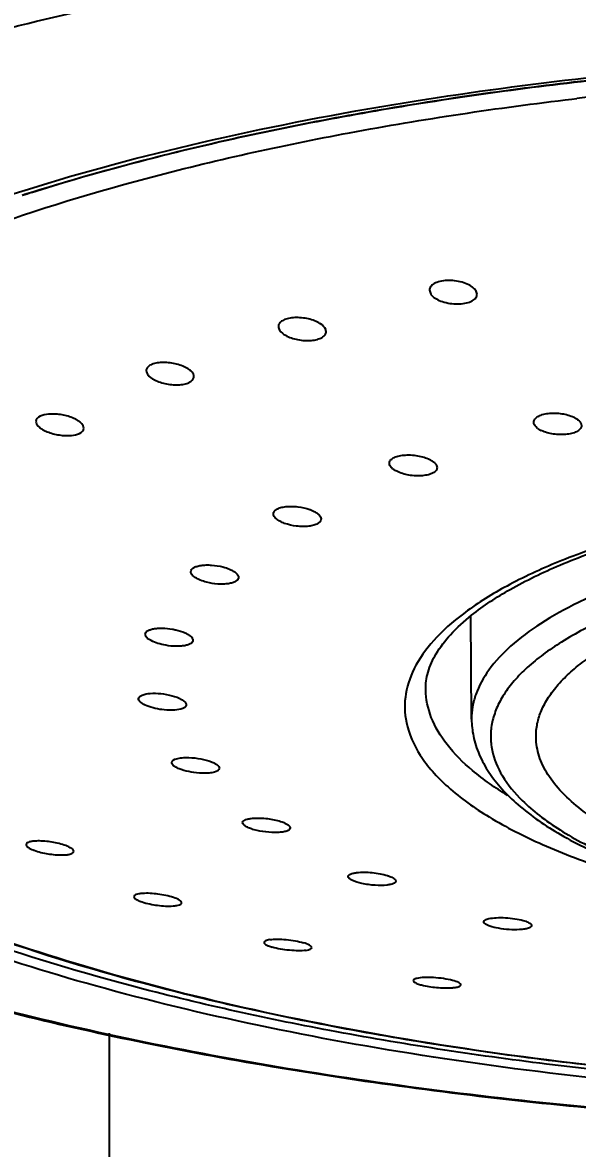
# Model space of a CAD drawing. Header units: millimetres. Extents: x 601 to 1195, y -13 to 407.
# Drawn here: x 696.4 to 701.64, y 252.81 to 263.43 of the extents above; entities that cross this region are included whole.
import ezdxf

# ---------------------------------------------------------------- set-up
doc = ezdxf.new("R2010")
doc.units = ezdxf.units.MM
doc.header["$LTSCALE"] = 0.1
doc.layers.add('DIM', color=3, linetype='Continuous')
doc.styles.get("Standard").update_dxf_attribs({"font": 'arial.ttf'})
doc.dimstyles.new('ISO-25', dxfattribs={"dimtxt": 2.5, "dimasz": 2.5, "dimexe": 1.25, "dimexo": 0.625, "dimtad": 1, "dimlfac": 1.666667, "dimtxsty": 'Standard', "dimcen": 2.5, "dimadec": 0, "dimazin": 0, "dimtfac": 1, "dimtmove": 0, "dimatfit": 3, "dimfxl": 0, "dimarcsym": 0})

# ---------------------------------------------------------------- blocks, each defined once
blk = doc.blocks.new('*D4')
at = {"layer": 'Defpoints', "color": 0}
for p in [(661.048, 374.954), (706.218, 374.954), (672.827, 112.512)]:
    blk.add_point(p, dxfattribs=at)
at = {"layer": 'DIM', "color": 0, "lineweight": -2}
for p, q in [((705.593, 374.954), (659.798, 374.954)), ((661.048, 115.012), (661.048, 372.454)), ((672.202, 112.512), (659.798, 112.512))]:
    blk.add_line(p, q, dxfattribs=at)
at = {"layer": 'DIM', "color": 0}
for points in [[(660.632, 372.454), (661.465, 372.454), (661.048, 374.954)], [(660.632, 115.012), (661.465, 115.012), (661.048, 112.512)]]:
    blk.add_solid(points, dxfattribs=at)
at = {"layer": 'DIM', "color": 0, "insert": (658.921, 243.733), "char_height": 2.5, "attachment_point": 5, "rotation": 90}
blk.add_mtext('437,4', dxfattribs=at)

msp = doc.modelspace()

# ---------------------------------------------------------------- linework, layer by layer
for p, q in [((701.5838, 262.7044), (701.6282, 262.7097)), ((698.1761, 262.283), (698.1999, 262.2885)), ((698.2057, 262.2856), (698.1819, 262.2801)), ((700.2383, 260.9022), (700.2513, 260.8645)), ((700.6883, 260.8636), (700.6753, 260.9012)), ((700.6368, 256.857), (700.6284, 257.8298)), ((697.496, 257.0445), (697.4954, 257.0498)), ((697.9449, 256.9987), (697.9454, 256.9934)), ((697.2183, 253.8957), (697.2183, 213.7941))]:
    msp.add_line(p, q)
for centre, radius, start, end in [((705.9523, 226.0143), 36.9493, 94.20106, 96.72061), ((702.2163, 243.6814), 19.0267, 107.53365, 107.80896), ((702.1913, 243.696), 19.0027, 107.4655, 107.74151), ((699.0773, 260.3827), 0.2426, 56.49407, 60.46356), ((699.0011, 260.6881), 0.2427, 236.49573, 240.49688), ((697.8057, 259.9135), 0.2924, 60.56224, 62.76819), ((697.779, 260.317), 0.2925, 240.59211, 242.77047), ((701.4629, 256.865), 0.8261, 180.55309, 191.68632), ((696.6543, 256.0111), 0.4156, 248.59753, 249.77967)]:
    msp.add_arc(centre, radius, start, end)
for points, knots in [([(689.1186, 260.1599), (689.1848, 260.3487), (689.3765, 260.7302), (689.7964, 261.261), (690.3549, 261.7733), (691.0472, 262.2641), (691.868, 262.7305), (692.8107, 263.1689), (693.8678, 263.5757), (695.4678, 264.0875), (697.6901, 264.6139), (700.5678, 265.0579), (703.6374, 265.3159), (705.7377, 265.3577), (706.8003, 265.3454)], [0, 0, 0, 0, 0.0313867, 0.066322, 0.105665, 0.1498956, 0.1992055, 0.253584, 0.3128737, 0.3768004, 0.5170304, 0.6706668, 0.8332699, 1, 1, 1, 1]), ([(705.6503, 252.9932), (704.5604, 253.0058), (702.4238, 253.1011), (699.3358, 253.4545), (696.9155, 253.923), (695.1474, 254.4008), (693.9643, 254.7904), (692.8982, 255.2174), (691.9587, 255.6779), (691.1543, 256.1677), (690.4921, 256.683), (689.9779, 257.2208), (689.6173, 257.7789), (689.4185, 258.355), (689.3913, 258.9407), (689.5375, 259.5212), (689.8487, 260.0852), (690.3156, 260.6294), (690.9322, 261.152), (691.6929, 261.65), (692.591, 262.12), (693.6185, 262.558), (695.2051, 263.1131), (697.4447, 263.6845), (700.3748, 264.1678), (703.5264, 264.4504), (705.6899, 264.4973), (706.7863, 264.4846)], [0, 0, 0, 0, 0.0870175, 0.1705775, 0.2479458, 0.2835459, 0.31674, 0.3473273, 0.3751623, 0.4001722, 0.4223843, 0.4419695, 0.4593049, 0.4750289, 0.4900548, 0.5054502, 0.5221997, 0.5410308, 0.5623937, 0.5865193, 0.6134745, 0.6432146, 0.675616, 0.7475875, 0.8273899, 0.9124691, 1, 1, 1, 1]), ([(698.1999, 262.2885), (698.8467, 262.4376), (700.1943, 262.6948), (702.2849, 262.9591), (704.4711, 263.1099), (705.9551, 263.1324), (706.703, 263.1237)], [0, 0, 0, 0, 0.232567, 0.4802604, 0.7379113, 1, 1, 1, 1]), ([(706.7045, 263.1167), (705.2224, 263.1339), (703.0296, 263.046), (700.199, 262.6899), (698.852, 262.4339), (698.2057, 262.2856)], [0, 0, 0, 0, 0.5197195, 0.7674636, 1, 1, 1, 1]), ([(700.1139, 262.6874), (701.18, 262.8568), (703.3754, 263.0972), (705.5823, 263.1588), (706.708, 263.1458)], [0, 0, 0, 0, 0.4895143, 1, 1, 1, 1]), ([(692.181, 257.8211), (692.1545, 257.9497), (692.1309, 258.2151), (692.1935, 258.6168), (692.3525, 259.0126), (692.6043, 259.3992), (692.9457, 259.7752), (693.374, 260.1392), (693.8864, 260.4894), (694.4799, 260.8241), (695.1508, 261.1411), (696.177, 261.5512), (697.6249, 261.9977), (699.533, 262.419), (700.8817, 262.6207), (701.5838, 262.7044)], [0, 0, 0, 0, 0.0344665, 0.0691783, 0.1057619, 0.145594, 0.1896666, 0.2386196, 0.2928085, 0.352375, 0.4173025, 0.4874488, 0.6423392, 0.8143781, 1, 1, 1, 1]), ([(693.952, 260.8314), (694.3495, 261.0477), (695.2319, 261.4498), (696.6877, 261.9482), (698.3372, 262.3716), (699.5046, 262.5906), (700.1139, 262.6874)], [0, 0, 0, 0, 0.2100969, 0.4489511, 0.7135998, 1, 1, 1, 1]), ([(696.4841, 261.8241), (696.6183, 261.8665), (697.1775, 262.0365), (697.7438, 262.1829), (698.1761, 262.283)], [0, 0, 0, 0, 0.240694, 1, 1, 1, 1]), ([(698.1819, 262.2801), (698.0341, 262.246), (697.4653, 262.1096), (696.9013, 261.9527), (696.488, 261.8227)], [0, 0, 0, 0, 0.2592362, 1, 1, 1, 1]), ([(700.6561, 260.9226), (700.6421, 260.935), (700.6071, 260.9567), (700.546, 260.9791), (700.4766, 260.9923), (700.4057, 260.995), (700.3403, 260.9868), (700.2869, 260.9684), (700.2489, 260.9409), (700.2383, 260.914), (700.2383, 260.9021)], [0, 0, 0, 0, 0.1185493, 0.2591551, 0.4126036, 0.5669666, 0.7095854, 0.8300824, 0.9242412, 1, 1, 1, 1]), ([(700.2513, 260.8645), (700.2526, 260.8626), (700.2584, 260.855), (700.2651, 260.848), (700.2706, 260.8432)], [0, 0, 0, 0, 0.2354962, 1, 1, 1, 1]), ([(700.2706, 260.8432), (700.2845, 260.8308), (700.3195, 260.8091), (700.3806, 260.7867), (700.45, 260.7735), (700.5209, 260.7708), (700.5864, 260.779), (700.6398, 260.7974), (700.6778, 260.8249), (700.6883, 260.8517), (700.6883, 260.8636)], [0, 0, 0, 0, 0.1185464, 0.2591464, 0.4125954, 0.5669629, 0.7095887, 0.8300911, 0.924249, 1, 1, 1, 1]), ([(700.6753, 260.9012), (700.6741, 260.9031), (700.6683, 260.9108), (700.6615, 260.9177), (700.6561, 260.9226)], [0, 0, 0, 0, 0.2354469, 1, 1, 1, 1]), ([(705.7286, 253.2384), (704.4951, 253.2526), (702.6703, 253.3522), (700.3027, 253.6522), (698.651, 253.9489), (697.1252, 254.3151), (695.7501, 254.7447), (694.5478, 255.2307), (693.5368, 255.7649), (692.7318, 256.3411), (692.1433, 256.9531), (691.8376, 257.5108), (691.7325, 257.9551), (691.7183, 258.2814), (691.7667, 258.6071), (691.919, 259.0514), (692.2823, 259.6023), (692.9307, 260.2045), (693.4622, 260.5525), (693.7586, 260.7232)], [0, 0, 0, 0, 0.1937956, 0.2865835, 0.3748176, 0.4572884, 0.5329496, 0.6009434, 0.6607419, 0.7122019, 0.7558372, 0.793153, 0.8103609, 0.8271853, 0.8441552, 0.8617809, 0.900601, 0.9462744, 1, 1, 1, 1]), ([(699.1969, 260.5938), (699.1618, 260.6138), (699.101, 260.6334), (699.0282, 260.6428), (698.9848, 260.644), (698.9443, 260.6421), (698.8989, 260.6348), (698.854, 260.6176), (698.8225, 260.5928), (698.8142, 260.5697), (698.8142, 260.5594)], [0, 0, 0, 0, 0.284967, 0.4403605, 0.5168778, 0.5908086, 0.7260645, 0.8387763, 0.9271798, 1, 1, 1, 1]), ([(698.8142, 260.5594), (698.8142, 260.553), (698.8206, 260.5219), (698.8466, 260.4994), (698.8671, 260.4857)], [0, 0, 0, 0, 0.2055003, 1, 1, 1, 1]), ([(698.8815, 260.4769), (698.9167, 260.4569), (698.9775, 260.4374), (699.0502, 260.4279), (699.0937, 260.4268), (699.1342, 260.4287), (699.1795, 260.436), (699.2244, 260.4532), (699.2558, 260.4779), (699.2642, 260.501), (699.2642, 260.5114)], [0, 0, 0, 0, 0.2850386, 0.4404357, 0.5169494, 0.590874, 0.7261127, 0.8388059, 0.9271932, 1, 1, 1, 1]), ([(699.2642, 260.5114), (699.2642, 260.5177), (699.2578, 260.5488), (699.2318, 260.5714), (699.2113, 260.585)], [0, 0, 0, 0, 0.2054785, 1, 1, 1, 1]), ([(697.9395, 260.1735), (697.9038, 260.1919), (697.8439, 260.2103), (697.7624, 260.2208), (697.7019, 260.2209), (697.6482, 260.2129), (697.6054, 260.1974), (697.5753, 260.1747), (697.5674, 260.153), (697.5674, 260.1434)], [0, 0, 0, 0, 0.2931519, 0.449642, 0.5994992, 0.7331632, 0.8436671, 0.9295724, 1, 1, 1, 1]), ([(697.5674, 260.1434), (697.5673, 260.1283), (697.5805, 260.1039), (697.6074, 260.0796), (697.6254, 260.0678), (697.6354, 260.0622)], [0, 0, 0, 0, 0.4144246, 0.6855816, 1, 1, 1, 1]), ([(697.6452, 260.0569), (697.6809, 260.0385), (697.7408, 260.0201), (697.8223, 260.0096), (697.8828, 260.0096), (697.9365, 260.0175), (697.9793, 260.033), (698.0094, 260.0557), (698.0173, 260.0774), (698.0174, 260.087)], [0, 0, 0, 0, 0.2931563, 0.449649, 0.5995105, 0.7331784, 0.8436839, 0.9295844, 1, 1, 1, 1]), ([(698.0174, 260.087), (698.0174, 260.1021), (698.0043, 260.1265), (697.9774, 260.1507), (697.9594, 260.1625), (697.9494, 260.1682)], [0, 0, 0, 0, 0.4144582, 0.685606, 1, 1, 1, 1]), ([(696.8717, 259.6983), (696.8358, 259.713), (696.7789, 259.7279), (696.7007, 259.7352), (696.623, 259.7349), (696.5281, 259.7096), (696.528, 259.6645)], [0, 0, 0, 0, 0.3174639, 0.4793641, 0.6311959, 1, 1, 1, 1]), ([(696.528, 259.6645), (696.528, 259.6497), (696.5416, 259.626), (696.5686, 259.6024), (696.5868, 259.5907), (696.5969, 259.5851)], [0, 0, 0, 0, 0.4081799, 0.6811473, 1, 1, 1, 1]), ([(696.9092, 259.6805), (696.9063, 259.6821), (696.8941, 259.6886), (696.8815, 259.6943), (696.8717, 259.6983)], [0, 0, 0, 0, 0.2397377, 1, 1, 1, 1]), ([(696.978, 259.6012), (696.978, 259.6159), (696.9644, 259.6397), (696.9375, 259.6632), (696.9193, 259.6749), (696.9092, 259.6805)], [0, 0, 0, 0, 0.4082154, 0.6811708, 1, 1, 1, 1]), ([(701.2234, 259.6575), (701.2234, 259.6674), (701.2319, 259.6896), (701.2625, 259.7136), (701.3065, 259.7313), (701.3616, 259.7419), (701.4236, 259.7446), (701.5062, 259.7375), (701.5671, 259.7214), (701.6029, 259.7037)], [0, 0, 0, 0, 0.0706716, 0.1585969, 0.2715606, 0.4072541, 0.5581401, 0.7141868, 1, 1, 1, 1]), ([(701.6029, 259.7037), (701.6059, 259.7023), (701.6168, 259.6966), (701.6274, 259.6901), (701.6347, 259.6848)], [0, 0, 0, 0, 0.2645005, 1, 1, 1, 1]), ([(701.6347, 259.6848), (701.6406, 259.6805), (701.6589, 259.6656), (701.6734, 259.6425), (701.6734, 259.6258)], [0, 0, 0, 0, 0.3029617, 1, 1, 1, 1]), ([(696.5969, 259.5851), (696.5998, 259.5835), (696.612, 259.577), (696.6246, 259.5713), (696.6343, 259.5674)], [0, 0, 0, 0, 0.2397793, 1, 1, 1, 1]), ([(696.6343, 259.5674), (696.6703, 259.5527), (696.7271, 259.5377), (696.8053, 259.5305), (696.8831, 259.5308), (696.978, 259.5561), (696.978, 259.6012)], [0, 0, 0, 0, 0.3174503, 0.4793483, 0.6311821, 1, 1, 1, 1]), ([(701.262, 259.5985), (701.2562, 259.6028), (701.2379, 259.6177), (701.2234, 259.6408), (701.2234, 259.6575)], [0, 0, 0, 0, 0.302701, 1, 1, 1, 1]), ([(701.262, 259.5985), (701.2644, 259.5968), (701.2745, 259.5898), (701.2853, 259.5838), (701.2937, 259.5796)], [0, 0, 0, 0, 0.2354655, 1, 1, 1, 1]), ([(701.6734, 259.6258), (701.6734, 259.6159), (701.6649, 259.5936), (701.6342, 259.5696), (701.5902, 259.5519), (701.5351, 259.5414), (701.473, 259.5387), (701.3905, 259.5458), (701.3295, 259.5619), (701.2937, 259.5796)], [0, 0, 0, 0, 0.0706679, 0.1586181, 0.2716167, 0.4073293, 0.5582291, 0.7143064, 1, 1, 1, 1]), ([(699.8609, 259.2703), (699.8609, 259.2798), (699.8696, 259.3015), (699.9007, 259.3238), (699.9449, 259.3397), (700.0003, 259.3485), (700.0625, 259.3495), (700.1265, 259.3426), (700.187, 259.3285), (700.2248, 259.314), (700.2417, 259.3055)], [0, 0, 0, 0, 0.0683659, 0.1547371, 0.2672276, 0.4032559, 0.554945, 0.7119158, 0.8637072, 1, 1, 1, 1]), ([(699.93, 259.1944), (699.9199, 259.1995), (699.9016, 259.2102), (699.8744, 259.2325), (699.8608, 259.2558), (699.8609, 259.2703)], [0, 0, 0, 0, 0.3192696, 0.5916168, 1, 1, 1, 1]), ([(700.2417, 259.3055), (700.2519, 259.3004), (700.2701, 259.2897), (700.2973, 259.2674), (700.3109, 259.244), (700.3108, 259.2296)], [0, 0, 0, 0, 0.3195657, 0.5917324, 1, 1, 1, 1]), ([(700.3108, 259.2296), (700.3108, 259.22), (700.3021, 259.1984), (700.271, 259.1761), (700.2268, 259.1602), (700.1714, 259.1514), (700.1092, 259.1504), (700.0266, 259.1593), (699.9658, 259.1764), (699.93, 259.1944)], [0, 0, 0, 0, 0.0684003, 0.1548334, 0.2674448, 0.4035961, 0.5553907, 0.7125231, 1, 1, 1, 1]), ([(705.781, 259.0952), (705.2437, 259.0823), (704.4515, 259.0284), (703.4285, 258.8811), (702.723, 258.7397), (702.0784, 258.5681), (701.5053, 258.3693), (701.0136, 258.1469), (700.7244, 257.9726), (700.598, 257.8808)], [0, 0, 0, 0, 0.299328, 0.4413873, 0.5755167, 0.699817, 0.8126996, 0.9129706, 1, 1, 1, 1]), ([(700.6354, 257.8369), (700.7495, 257.9282), (701.0193, 258.1031), (701.4887, 258.3278), (702.0496, 258.5313), (702.6903, 258.7085), (703.3982, 258.8551), (704.433, 259.0085), (705.2363, 259.0643), (705.7819, 259.0776)], [0, 0, 0, 0, 0.0817478, 0.1789699, 0.2905915, 0.4150653, 0.5505056, 0.6947413, 1, 1, 1, 1]), ([(698.7668, 258.7931), (698.7668, 258.8013), (698.7739, 258.8199), (698.8, 258.8395), (698.8375, 258.8539), (698.8851, 258.8626), (698.9398, 258.8651), (699.0165, 258.8601), (699.0742, 258.8476), (699.1104, 258.8345)], [0, 0, 0, 0, 0.0657707, 0.1476823, 0.2544196, 0.3849075, 0.5333131, 0.6914126, 1, 1, 1, 1]), ([(699.1104, 258.8345), (699.1135, 258.8334), (699.1253, 258.829), (699.1369, 258.824), (699.1453, 258.8199)], [0, 0, 0, 0, 0.2595921, 1, 1, 1, 1]), ([(699.1453, 258.8199), (699.1557, 258.8148), (699.1745, 258.8041), (699.2023, 258.7823), (699.2168, 258.7593), (699.2168, 258.745)], [0, 0, 0, 0, 0.3245483, 0.5991864, 1, 1, 1, 1]), ([(698.8731, 258.7036), (698.8581, 258.709), (698.8306, 258.721), (698.7905, 258.7456), (698.7668, 258.7745), (698.7668, 258.7931)], [0, 0, 0, 0, 0.3334624, 0.6145455, 1, 1, 1, 1]), ([(699.2168, 258.745), (699.2168, 258.7368), (699.2097, 258.7182), (699.1835, 258.6986), (699.1461, 258.6842), (699.0985, 258.6755), (699.0438, 258.673), (698.967, 258.678), (698.9094, 258.6905), (698.8731, 258.7036)], [0, 0, 0, 0, 0.0657812, 0.1477205, 0.2544397, 0.3849305, 0.5333648, 0.691446, 1, 1, 1, 1]), ([(703.1027, 258.4466), (702.9202, 258.4046), (702.5725, 258.3144), (702.0848, 258.1525), (701.6582, 257.9717), (701.2988, 257.7745), (701.0112, 257.5631), (700.799, 257.3396), (700.6858, 257.1373), (700.643, 256.9757), (700.6365, 256.8962), (700.6369, 256.857)], [0, 0, 0, 0, 0.1808214, 0.3466612, 0.4959442, 0.6276905, 0.7417653, 0.8393036, 0.9233756, 0.9621857, 1, 1, 1, 1]), ([(697.9885, 258.2476), (697.9885, 258.2546), (697.9942, 258.2702), (698.0157, 258.2873), (698.0468, 258.3001), (698.0868, 258.3085), (698.1337, 258.3123), (698.2027, 258.3107), (698.2554, 258.3023), (698.29, 258.2934)], [0, 0, 0, 0, 0.0637199, 0.1419994, 0.2437984, 0.369452, 0.5146922, 0.6733139, 1, 1, 1, 1]), ([(698.29, 258.2934), (698.2969, 258.2917), (698.3229, 258.2844), (698.3483, 258.2751), (698.3662, 258.2666)], [0, 0, 0, 0, 0.2655768, 1, 1, 1, 1]), ([(703.6527, 258.3207), (703.4338, 258.2803), (703.0167, 258.1906), (702.4317, 258.0211), (701.9232, 257.8253), (701.5571, 257.6365), (701.3139, 257.4728), (701.1639, 257.351), (701.0396, 257.2255), (700.9415, 257.0969), (700.8704, 256.9656), (700.827, 256.832), (700.8121, 256.6972), (700.8213, 256.6083), (700.8302, 256.5649)], [0, 0, 0, 0, 0.1859414, 0.3561614, 0.5082544, 0.6405819, 0.6991856, 0.7528249, 0.8017546, 0.8464181, 0.8874954, 0.925946, 0.9629924, 1, 1, 1, 1]), ([(698.1371, 258.1486), (698.1167, 258.1538), (698.0795, 258.1657), (698.0322, 258.1892), (697.9996, 258.215), (697.9885, 258.2378), (697.9885, 258.2476)], [0, 0, 0, 0, 0.3377449, 0.6241176, 0.8428191, 1, 1, 1, 1]), ([(698.4385, 258.1944), (698.4385, 258.1875), (698.4328, 258.1718), (698.4114, 258.1548), (698.3803, 258.142), (698.3403, 258.1335), (698.2934, 258.1297), (698.2244, 258.1313), (698.1716, 258.1397), (698.1371, 258.1486)], [0, 0, 0, 0, 0.0637072, 0.1420091, 0.2438517, 0.3694874, 0.5148032, 0.6733806, 1, 1, 1, 1]), ([(698.3662, 258.2666), (698.3767, 258.2616), (698.3956, 258.2513), (698.4234, 258.2304), (698.4385, 258.2083), (698.4385, 258.1944)], [0, 0, 0, 0, 0.330069, 0.6068456, 1, 1, 1, 1]), ([(701.2443, 256.7057), (701.2451, 256.7478), (701.2562, 256.8337), (701.3003, 256.96), (701.3714, 257.084), (701.4686, 257.2053), (701.5912, 257.3234), (701.7969, 257.4831), (702.1172, 257.6682), (702.572, 257.8609), (703.1043, 258.0293), (703.7029, 258.1697), (704.1251, 258.2403), (704.3447, 258.2709)], [0, 0, 0, 0, 0.0343594, 0.0701855, 0.1086453, 0.1506321, 0.1967745, 0.2474619, 0.3631033, 0.4978525, 0.6504642, 0.8187771, 1, 1, 1, 1]), ([(689.3731, 257.8609), (689.6033, 257.468), (690.0835, 256.9252), (690.8574, 256.3138), (691.8303, 255.6929), (693.2909, 255.0026), (695.3106, 254.3195), (697.6181, 253.7626), (700.1562, 253.3446), (702.8586, 253.076), (704.7095, 253.0019), (705.6486, 252.9911)], [0, 0, 0, 0, 0.0781143, 0.1218194, 0.1691922, 0.2757289, 0.3979715, 0.5344062, 0.6824635, 0.838882, 1, 1, 1, 1]), ([(700.598, 257.8808), (700.4942, 257.8054), (700.3114, 257.6518), (700.1056, 257.3863), (699.9997, 257.1055), (700.0036, 256.9148), (700.0218, 256.8264)], [0, 0, 0, 0, 0.303494, 0.5613088, 0.7863719, 1, 1, 1, 1]), ([(700.2039, 257.1342), (700.2029, 257.1898), (700.2196, 257.3095), (700.3016, 257.4879), (700.4429, 257.6703), (700.5666, 257.7821), (700.6374, 257.8385)], [0, 0, 0, 0, 0.1952698, 0.4171709, 0.6821113, 1, 1, 1, 1]), ([(697.5584, 257.658), (697.5584, 257.6638), (697.5629, 257.6768), (697.58, 257.6913), (697.6052, 257.7025), (697.6379, 257.7106), (697.677, 257.7152), (697.7367, 257.7164), (697.7832, 257.7117), (697.8145, 257.7062)], [0, 0, 0, 0, 0.0622884, 0.1378263, 0.2356777, 0.3571438, 0.4995148, 0.6582449, 1, 1, 1, 1]), ([(697.7523, 257.5538), (697.7267, 257.5583), (697.6793, 257.5695), (697.6252, 257.5905), (697.5911, 257.6112), (697.5697, 257.6289), (697.5584, 257.6469), (697.5584, 257.658)], [0, 0, 0, 0, 0.3391001, 0.6328598, 0.753682, 0.8545117, 1, 1, 1, 1]), ([(697.8145, 257.7062), (697.8255, 257.7043), (697.8666, 257.696), (697.9071, 257.6835), (697.9351, 257.6709)], [0, 0, 0, 0, 0.2673866, 1, 1, 1, 1]), ([(697.9351, 257.6709), (697.9457, 257.6661), (697.9648, 257.6561), (697.9926, 257.6364), (698.0084, 257.6153), (698.0084, 257.602)], [0, 0, 0, 0, 0.3361032, 0.6155273, 1, 1, 1, 1]), ([(698.0084, 257.602), (698.0084, 257.5962), (698.004, 257.5833), (697.9868, 257.5687), (697.9617, 257.5575), (697.9289, 257.5494), (697.8898, 257.5448), (697.8301, 257.5436), (697.7836, 257.5483), (697.7523, 257.5538)], [0, 0, 0, 0, 0.0622971, 0.1378464, 0.235685, 0.3571965, 0.4995719, 0.6582467, 1, 1, 1, 1]), ([(700.9754, 256.1392), (700.8602, 256.2093), (700.6541, 256.352), (700.4051, 256.5985), (700.2459, 256.859), (700.2056, 257.046), (700.2039, 257.1342)], [0, 0, 0, 0, 0.3091081, 0.5724841, 0.7977734, 1, 1, 1, 1]), ([(697.4954, 257.0498), (697.4954, 257.0569), (697.5043, 257.0737), (697.5201, 257.0814), (697.5293, 257.0851)], [0, 0, 0, 0, 0.4176402, 1, 1, 1, 1]), ([(697.7363, 256.9448), (697.6807, 256.9505), (697.6039, 256.9669), (697.5246, 257.0056), (697.4986, 257.0318), (697.496, 257.0445)], [0, 0, 0, 0, 0.6244355, 0.854642, 1, 1, 1, 1]), ([(697.5293, 257.0851), (697.5529, 257.0948), (697.6124, 257.1035), (697.6713, 257.1017), (697.7046, 257.0984)], [0, 0, 0, 0, 0.4330792, 1, 1, 1, 1]), ([(697.7046, 257.0984), (697.7413, 257.0946), (697.8084, 257.0824), (697.8732, 257.0594), (697.9002, 257.0441)], [0, 0, 0, 0, 0.5435268, 1, 1, 1, 1]), ([(697.9002, 257.0441), (697.9113, 257.0378), (697.9294, 257.0259), (697.9431, 257.0074), (697.9449, 256.9987)], [0, 0, 0, 0, 0.5913377, 1, 1, 1, 1]), ([(705.7327, 253.3484), (704.9924, 253.3571), (703.5317, 253.4136), (701.3938, 253.6154), (699.3747, 253.9289), (697.5231, 254.3463), (695.8832, 254.8574), (694.6798, 255.3705), (693.8618, 255.8275), (693.3465, 256.1742), (692.9086, 256.5371), (692.6596, 256.8007), (692.5513, 256.9349)], [0, 0, 0, 0, 0.1590583, 0.3138634, 0.461103, 0.5977538, 0.721253, 0.8297246, 0.8780316, 0.9223849, 0.9629612, 1, 1, 1, 1]), ([(697.9116, 256.9581), (697.8879, 256.9484), (697.8284, 256.9397), (697.7695, 256.9414), (697.7363, 256.9448)], [0, 0, 0, 0, 0.4330839, 1, 1, 1, 1]), ([(697.9454, 256.9933), (697.9454, 256.9862), (697.9365, 256.9695), (697.9207, 256.9618), (697.9116, 256.9581)], [0, 0, 0, 0, 0.4176123, 1, 1, 1, 1]), ([(705.7335, 253.3163), (704.2672, 253.3334), (702.11, 253.4686), (699.3452, 253.891), (697.4804, 254.3041), (695.8259, 254.8092), (694.4193, 255.3951), (693.292, 256.0473), (692.6857, 256.5674), (692.453, 256.8386)], [0, 0, 0, 0, 0.3137919, 0.4612256, 0.5982088, 0.7221285, 0.8309558, 0.9235227, 1, 1, 1, 1]), ([(700.0218, 256.8264), (700.0444, 256.7168), (700.1188, 256.5526), (700.2684, 256.3589), (700.4764, 256.152), (700.8203, 255.9095), (701.3271, 255.6541), (701.937, 255.4262), (702.6375, 255.2306), (703.4144, 255.0716), (703.9582, 254.9944), (704.2397, 254.962)], [0, 0, 0, 0, 0.0697412, 0.1092065, 0.1525427, 0.2521747, 0.3700772, 0.5057502, 0.6576013, 0.8232994, 1, 1, 1, 1]), ([(700.6539, 256.6977), (700.6663, 256.6379), (700.7047, 256.5188), (700.7974, 256.3513), (700.9222, 256.1931), (701.0215, 256.0972), (701.0752, 256.0506)], [0, 0, 0, 0, 0.2331719, 0.4739426, 0.7281463, 1, 1, 1, 1]), ([(706.5685, 254.9979), (706.2278, 254.9897), (705.5541, 254.9971), (704.5717, 255.0772), (703.7916, 255.2014), (703.2145, 255.3352), (702.8241, 255.4473), (702.4693, 255.5723), (702.1538, 255.7091), (701.8808, 255.8562), (701.6528, 256.0122), (701.472, 256.176), (701.3403, 256.3469), (701.2601, 256.5241), (701.2432, 256.6469), (701.2443, 256.7057)], [0, 0, 0, 0, 0.1726372, 0.3410351, 0.4990249, 0.5723671, 0.6411052, 0.7047267, 0.7628283, 0.8151508, 0.8616315, 0.9024774, 0.9382856, 0.9701988, 1, 1, 1, 1]), ([(697.8078, 256.4489), (697.8077, 256.4683), (697.8439, 256.4839), (697.8782, 256.491), (697.9179, 256.496), (697.949, 256.4964), (697.9707, 256.4957)], [0, 0, 0, 0, 0.3294176, 0.4694514, 0.6303945, 1, 1, 1, 1]), ([(697.9707, 256.4957), (698.0082, 256.4945), (698.0801, 256.4862), (698.1503, 256.4679), (698.1825, 256.4552)], [0, 0, 0, 0, 0.5206745, 1, 1, 1, 1]), ([(700.8302, 256.5649), (700.8477, 256.4802), (700.9222, 256.3044), (701.0437, 256.16), (701.115, 256.0896)], [0, 0, 0, 0, 0.4632661, 1, 1, 1, 1]), ([(698.0948, 256.3478), (698.0604, 256.3489), (697.9937, 256.3562), (697.9154, 256.375), (697.8618, 256.3966), (697.8294, 256.4146), (697.8078, 256.4351), (697.8078, 256.4489)], [0, 0, 0, 0, 0.3265919, 0.6348606, 0.7641054, 0.8690052, 1, 1, 1, 1]), ([(698.2577, 256.3945), (698.2577, 256.3752), (698.2216, 256.3596), (698.1873, 256.3525), (698.1476, 256.3474), (698.1165, 256.3471), (698.0948, 256.3478)], [0, 0, 0, 0, 0.3294841, 0.4694879, 0.6302831, 1, 1, 1, 1]), ([(698.1825, 256.4552), (698.1933, 256.451), (698.2128, 256.4421), (698.2404, 256.4253), (698.2577, 256.4067), (698.2577, 256.3945)], [0, 0, 0, 0, 0.3499722, 0.634857, 1, 1, 1, 1]), ([(701.115, 256.0896), (701.1658, 256.0395), (701.2802, 255.9413), (701.4757, 255.8064), (701.7026, 255.6775), (702.0583, 255.5083), (702.5727, 255.3209), (703.2636, 255.1388), (704.0322, 254.9968), (704.8584, 254.8987), (705.7205, 254.8473), (706.3047, 254.845), (706.5985, 254.8521)], [0, 0, 0, 0, 0.0373721, 0.0787576, 0.124273, 0.1739064, 0.2850005, 0.4104513, 0.5478168, 0.6941236, 0.8460286, 1, 1, 1, 1]), ([(705.7328, 253.3498), (704.4894, 253.3645), (702.6519, 253.4681), (700.273, 253.7817), (698.6234, 254.0911), (697.11, 254.4723), (695.7592, 254.9186), (694.5948, 255.4217), (693.9063, 255.8175), (693.6037, 256.0268)], [0, 0, 0, 0, 0.2969416, 0.4386237, 0.5728037, 0.6975091, 0.8110517, 0.9121328, 1, 1, 1, 1]), ([(701.0757, 256.0502), (701.1986, 255.9437), (701.4917, 255.7451), (702.005, 255.5009), (702.6149, 255.2895), (703.3094, 255.1142), (704.0734, 254.9782), (704.8893, 254.8848), (705.7373, 254.8362), (706.3113, 254.8343), (706.5997, 254.8413)], [0, 0, 0, 0, 0.0848395, 0.1834722, 0.2959849, 0.42115, 0.5569145, 0.7006633, 0.8494204, 1, 1, 1, 1]), ([(698.4763, 255.8821), (698.4764, 255.8966), (698.5089, 255.914), (698.5492, 255.9216), (698.5794, 255.9244), (698.5959, 255.9251)], [0, 0, 0, 0, 0.3297891, 0.6264086, 1, 1, 1, 1]), ([(698.8068, 255.7892), (698.7698, 255.7878), (698.6952, 255.7918), (698.6061, 255.8082), (698.543, 255.8285), (698.5082, 255.8449), (698.4848, 255.8611), (698.4763, 255.8759), (698.4763, 255.8821)], [0, 0, 0, 0, 0.3118062, 0.6257957, 0.7602289, 0.8689876, 0.9477533, 1, 1, 1, 1]), ([(698.5959, 255.9251), (698.6398, 255.9268), (698.726, 255.9208), (698.8106, 255.9026), (698.8502, 255.8884)], [0, 0, 0, 0, 0.5108745, 1, 1, 1, 1]), ([(698.8502, 255.8884), (698.8611, 255.8844), (698.8808, 255.8763), (698.9082, 255.861), (698.9263, 255.8437), (698.9263, 255.8322)], [0, 0, 0, 0, 0.3572603, 0.6446721, 1, 1, 1, 1]), ([(698.9263, 255.8322), (698.9263, 255.8176), (698.8937, 255.8004), (698.8535, 255.7927), (698.8232, 255.7899), (698.8068, 255.7892)], [0, 0, 0, 0, 0.3299177, 0.6261148, 1, 1, 1, 1]), ([(696.5439, 255.7091), (696.5288, 255.7089), (696.5011, 255.7072), (696.465, 255.7019), (696.4346, 255.6879), (696.4346, 255.6752)], [0, 0, 0, 0, 0.3806426, 0.6789744, 1, 1, 1, 1]), ([(696.4346, 255.6752), (696.4346, 255.665), (696.4599, 255.6417), (696.4851, 255.631), (696.5027, 255.6241)], [0, 0, 0, 0, 0.3498562, 1, 1, 1, 1]), ([(696.8086, 255.6653), (696.767, 255.6806), (696.679, 255.7009), (696.5893, 255.7097), (696.5439, 255.7091)], [0, 0, 0, 0, 0.4939448, 1, 1, 1, 1]), ([(696.8846, 255.6112), (696.8846, 255.6158), (696.8791, 255.6267), (696.854, 255.647), (696.8282, 255.6581), (696.8086, 255.6653)], [0, 0, 0, 0, 0.1425637, 0.351871, 1, 1, 1, 1]), ([(696.5107, 255.6211), (696.5523, 255.6058), (696.6402, 255.5855), (696.7299, 255.5767), (696.7753, 255.5773)], [0, 0, 0, 0, 0.4940117, 1, 1, 1, 1]), ([(696.7753, 255.5773), (696.7903, 255.5774), (696.8181, 255.5792), (696.8542, 255.5845), (696.8846, 255.5985), (696.8846, 255.6112)], [0, 0, 0, 0, 0.3806069, 0.6789157, 1, 1, 1, 1]), ([(699.5525, 255.4113), (699.601, 255.4172), (699.7001, 255.4142), (699.7977, 255.3976), (699.8449, 255.3823)], [0, 0, 0, 0, 0.4959017, 1, 1, 1, 1]), ([(699.4719, 255.374), (699.4718, 255.3844), (699.4924, 255.3985), (699.5205, 255.4063), (699.5411, 255.4099), (699.5525, 255.4113)], [0, 0, 0, 0, 0.3368227, 0.6282374, 1, 1, 1, 1]), ([(699.8412, 255.2934), (699.8032, 255.2887), (699.7226, 255.2889), (699.6103, 255.3036), (699.5266, 255.3274), (699.483, 255.3519), (699.4719, 255.3675), (699.4719, 255.374)], [0, 0, 0, 0, 0.2931774, 0.6137838, 0.8690396, 0.9501372, 1, 1, 1, 1]), ([(699.9218, 255.3307), (699.9218, 255.3203), (699.9013, 255.3062), (699.8732, 255.2984), (699.8526, 255.2948), (699.8412, 255.2934)], [0, 0, 0, 0, 0.3368982, 0.6279537, 1, 1, 1, 1]), ([(699.8449, 255.3823), (699.8477, 255.3814), (699.8582, 255.3779), (699.8685, 255.3739), (699.8759, 255.3706)], [0, 0, 0, 0, 0.2659104, 1, 1, 1, 1]), ([(699.8759, 255.3706), (699.888, 255.3653), (699.9064, 255.3567), (699.9218, 255.3384), (699.9218, 255.3307)], [0, 0, 0, 0, 0.6320655, 1, 1, 1, 1]), ([(697.5326, 255.2145), (697.5212, 255.2137), (697.5006, 255.2112), (697.4734, 255.2056), (697.4519, 255.1938), (697.4519, 255.1841)], [0, 0, 0, 0, 0.3810006, 0.6758864, 1, 1, 1, 1]), ([(697.8252, 255.1765), (697.7778, 255.1923), (697.6803, 255.2111), (697.5812, 255.2179), (697.5326, 255.2145)], [0, 0, 0, 0, 0.5058802, 1, 1, 1, 1]), ([(697.4519, 255.1841), (697.4519, 255.1765), (697.4695, 255.1586), (697.4882, 255.1503), (697.501, 255.1449)], [0, 0, 0, 0, 0.3533387, 1, 1, 1, 1]), ([(697.501, 255.1449), (697.5032, 255.144), (697.5123, 255.1402), (697.5216, 255.1369), (697.5288, 255.1345)], [0, 0, 0, 0, 0.2355439, 1, 1, 1, 1]), ([(697.5288, 255.1345), (697.5762, 255.1187), (697.6736, 255.1), (697.7727, 255.0932), (697.8213, 255.0966)], [0, 0, 0, 0, 0.5059455, 1, 1, 1, 1]), ([(697.8213, 255.0966), (697.8326, 255.0974), (697.8532, 255.0999), (697.8804, 255.1055), (697.9019, 255.1173), (697.9019, 255.127)], [0, 0, 0, 0, 0.3809694, 0.6758412, 1, 1, 1, 1]), ([(697.9019, 255.127), (697.9019, 255.1313), (697.8961, 255.1415), (697.8706, 255.16), (697.8448, 255.17), (697.8252, 255.1765)], [0, 0, 0, 0, 0.1357428, 0.342745, 1, 1, 1, 1]), ([(700.7524, 254.9467), (700.7524, 254.9537), (700.7635, 254.9642), (700.781, 254.9715), (700.7934, 254.9751), (700.8003, 254.9767)], [0, 0, 0, 0, 0.3551129, 0.6388169, 1, 1, 1, 1]), ([(700.7602, 254.9319), (700.759, 254.933), (700.7552, 254.9371), (700.7524, 254.9427), (700.7524, 254.9467)], [0, 0, 0, 0, 0.2990358, 1, 1, 1, 1]), ([(701.0878, 254.8731), (701.0555, 254.8712), (700.9893, 254.8721), (700.8956, 254.883), (700.8245, 254.8993), (700.7814, 254.9168), (700.7657, 254.9265), (700.7602, 254.9319)], [0, 0, 0, 0, 0.2874893, 0.5861153, 0.8384175, 0.9322622, 1, 1, 1, 1]), ([(700.8003, 254.9767), (700.8228, 254.9819), (700.8747, 254.9873), (700.9568, 254.9867), (701.0424, 254.9779), (701.0988, 254.9668), (701.1247, 254.9593)], [0, 0, 0, 0, 0.2116175, 0.475308, 0.7522834, 1, 1, 1, 1]), ([(701.1247, 254.9593), (701.1404, 254.9548), (701.1656, 254.946), (701.19, 254.9323), (701.1969, 254.9243)], [0, 0, 0, 0, 0.603738, 1, 1, 1, 1]), ([(701.2024, 254.9119), (701.2024, 254.9049), (701.1914, 254.8943), (701.1738, 254.8871), (701.1615, 254.8835), (701.1545, 254.8819)], [0, 0, 0, 0, 0.3550813, 0.6387379, 1, 1, 1, 1]), ([(701.1969, 254.9243), (701.1978, 254.9233), (701.2006, 254.9197), (701.2024, 254.9151), (701.2024, 254.9119)], [0, 0, 0, 0, 0.2886093, 1, 1, 1, 1]), ([(698.7343, 254.7791), (698.7264, 254.778), (698.7121, 254.7753), (698.6928, 254.7698), (698.6789, 254.7601), (698.6789, 254.7531)], [0, 0, 0, 0, 0.37701, 0.6672922, 1, 1, 1, 1]), ([(698.7343, 254.7791), (698.7571, 254.7823), (698.8083, 254.7843), (698.8887, 254.7801), (698.9717, 254.7687), (699.0262, 254.7571), (699.0514, 254.7497)], [0, 0, 0, 0, 0.2154353, 0.4789923, 0.7540411, 1, 1, 1, 1]), ([(701.1545, 254.8819), (701.1498, 254.8808), (701.1277, 254.8764), (701.1053, 254.8742), (701.0878, 254.8731)], [0, 0, 0, 0, 0.2185896, 1, 1, 1, 1]), ([(698.6789, 254.7531), (698.6789, 254.7475), (698.6906, 254.7341), (698.7041, 254.7276), (698.7131, 254.7235)], [0, 0, 0, 0, 0.3606021, 1, 1, 1, 1]), ([(698.7131, 254.7235), (698.7162, 254.7221), (698.7303, 254.7159), (698.7449, 254.7109), (698.7564, 254.7075)], [0, 0, 0, 0, 0.2221223, 1, 1, 1, 1]), ([(699.0735, 254.6781), (699.0507, 254.6749), (698.9995, 254.6729), (698.919, 254.6771), (698.8361, 254.6885), (698.7815, 254.7001), (698.7564, 254.7075)], [0, 0, 0, 0, 0.2154437, 0.4790003, 0.7540557, 1, 1, 1, 1]), ([(699.1289, 254.7042), (699.1289, 254.7082), (699.1228, 254.7178), (699.0969, 254.7345), (699.0711, 254.7438), (699.0514, 254.7497)], [0, 0, 0, 0, 0.1293256, 0.3337433, 1, 1, 1, 1]), ([(699.0735, 254.6781), (699.0814, 254.6792), (699.0956, 254.6819), (699.115, 254.6875), (699.1289, 254.6971), (699.1289, 254.7042)], [0, 0, 0, 0, 0.3769731, 0.667227, 1, 1, 1, 1]), ([(700.1201, 254.4136), (700.1151, 254.4125), (700.1063, 254.4099), (700.0938, 254.4049), (700.0858, 254.3975), (700.0858, 254.3926)], [0, 0, 0, 0, 0.3659195, 0.6498552, 1, 1, 1, 1]), ([(700.0858, 254.3926), (700.0858, 254.388), (700.0955, 254.3768), (700.1068, 254.3715), (700.1143, 254.3681)], [0, 0, 0, 0, 0.3616703, 1, 1, 1, 1]), ([(700.1143, 254.3681), (700.1177, 254.3665), (700.134, 254.3599), (700.1509, 254.3549), (700.1642, 254.3514)], [0, 0, 0, 0, 0.2141593, 1, 1, 1, 1]), ([(700.4576, 254.3943), (700.4295, 254.4016), (700.3692, 254.4128), (700.2786, 254.4218), (700.1942, 254.4231), (700.1419, 254.4187), (700.1201, 254.4136)], [0, 0, 0, 0, 0.255394, 0.539861, 0.8027004, 1, 1, 1, 1]), ([(700.5358, 254.3531), (700.5358, 254.3569), (700.5294, 254.366), (700.5033, 254.3812), (700.4774, 254.3892), (700.4576, 254.3943)], [0, 0, 0, 0, 0.1238514, 0.3269235, 1, 1, 1, 1]), ([(700.5016, 254.3321), (700.5065, 254.3333), (700.5154, 254.3358), (700.5279, 254.3409), (700.5358, 254.3482), (700.5358, 254.3531)], [0, 0, 0, 0, 0.36589, 0.6498104, 1, 1, 1, 1]), ([(700.1642, 254.3514), (700.2107, 254.3393), (700.3058, 254.3255), (700.4019, 254.3217), (700.4495, 254.325)], [0, 0, 0, 0, 0.5014051, 1, 1, 1, 1]), ([(700.4495, 254.325), (700.4545, 254.3254), (700.4719, 254.3269), (700.4893, 254.3292), (700.5016, 254.3321)], [0, 0, 0, 0, 0.2840413, 1, 1, 1, 1])]:
    msp.add_open_spline(points, degree=3, knots=knots)

# ---------------------------------------------------------------- dimensions: what is measured, and where the dimension line sits
at = {"layer": 'DIM'}
dim = msp.add_linear_dim(base=(661.0484, 374.9543), p1=(672.8269, 112.5121), p2=(706.2183, 374.9543), angle=90, dimstyle='ISO-25', dxfattribs=at)
dim.commit()
dim.dimension.update_dxf_attribs({"geometry": '*D4', "text_midpoint": (658.921, 243.7332)})

doc.saveas('drawing.dxf')
